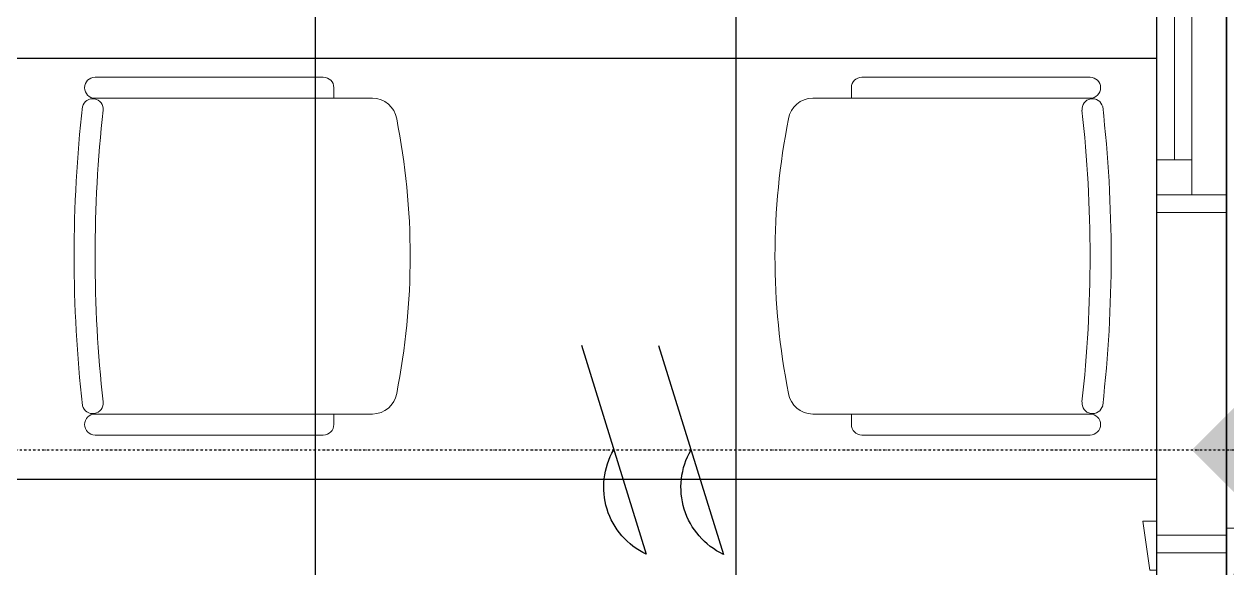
# Model space of a CAD drawing. Extents: x -560814 to 57327, y -29287 to 19916.
# Drawn here: x 41160 to 42876, y -8367 to -7592 of the extents above; entities that cross this region are included whole.
import ezdxf

# ---------------------------------------------------------------- set-up
doc = ezdxf.new("R2010")
doc.units = 0
doc.header["$LTSCALE"] = 0.25
doc.linetypes.add('DASHDOT', pattern=[25.4, 12.7, -6.35, 0, -6.35])
for name, color, linetype in [('0 @ 50', 7, 'Continuous'), ('01-First Floor$0$FALSE CEILING', 251, 'Continuous'), ('01-First Floor$0$TME-NON MEDICAL FURNITURE', 242, 'Continuous'), ('T-WIRE', 140, 'Continuous')]:
    doc.layers.add(name, color=color, linetype=linetype)
for name, color, linetype, lineweight in [('01-First Floor$0$Aluminum', 251, 'Continuous', 5), ('01-First Floor$0$LOADING', 253, 'Continuous', 5), ('01-First Floor$0$Walls', 251, 'Continuous', 5), ('01-First Floor$0$Wooden Joinery', 251, 'Continuous', 5), ('E-LITE-CLNG-CNDT', 6, 'DASHDOT', 35), ('T-DATA-CLNG-COND', 51, 'DASHDOT', 25), ('T-DATA-CLNG-COND @ 100', 51, 'DASHDOT', 25)]:
    doc.layers.add(name, color=color, linetype=linetype, lineweight=lineweight)

# ---------------------------------------------------------------- blocks, each defined once
blk = doc.blocks.new('01-First Floor$0$A$C72370EFE')
at = {"layer": '01-First Floor$0$Wooden Joinery'}
for p, q in [((-0.01, -0.03), (-0.01, -0.07)), ((0, -0.03), (-0.01, -0.03)), ((0.04, -0.03), (0.05, -0.03)), ((0.05, -0.03), (0.05, -0.07)), ((-0.01, -0.04), (-0.02, -0.04)), ((0.05, -0.04), (0.06, -0.04)), ((-0.01, -0.06), (-0.02, -0.06)), ((0.05, -0.06), (0.06, -0.06)), ((-0.05, -0.07), (-0.05, -0.16)), ((-0.03, -0.07), (-0.03, -0.16)), ((0, -0.07), (-0.01, -0.07)), ((0.04, -0.07), (0.05, -0.07)), ((0.07, -0.07), (0.07, -0.16)), ((0.09, -0.07), (0.09, -0.16)), ((-0.01, -0.17), (-0.02, -0.17)), ((-0.01, -0.17), (-0.01, -0.19)), ((0.05, -0.17), (0.06, -0.17)), ((0.05, -0.17), (0.05, -0.19)), ((-0.01, -0.19), (-0.02, -0.19)), ((0.05, -0.19), (0.06, -0.19))]:
    blk.add_line(p, q, dxfattribs=at)
for centre, radius, start, end in [((-0.02, -0.07), 0.03, 90, 180), ((0.06, -0.07), 0.03, 0, 90), ((-0.02, -0.07), 0.01, 90, 180), ((0.06, -0.07), 0.01, 0, 90), ((-0.02, -0.16), 0.03, 180, 270), ((-0.02, -0.16), 0.01, 180, 270), ((0.06, -0.16), 0.01, 270, 0), ((0.06, -0.16), 0.03, 270, 0)]:
    blk.add_arc(centre, radius, start, end, dxfattribs=at)
blk = doc.blocks.new('01-First Floor$0$A$C5DAD61B4')
at = {"layer": '01-First Floor$0$Wooden Joinery'}
for points in [[(80, 959.1), (80, 969.1), (10, 979.1), (10, 959.1)], [(940, 959.1), (940, 969.1), (1010, 979.1), (1010, 959.1)], [(70, 859.1), (70, 849.1), (0, 839.1), (0, 859.1)], [(120, 859.1), (120, 0), (80, 0), (80, 859.1)], [(950, 859.1), (950, 849.1), (1020, 839.1), (1020, 859.1)]]:
    blk.add_lwpolyline(points, close=True, dxfattribs=at)
for points in [[(45, 859.1), (45, 959.1), (20, 959.1), (20, 859.1), (45, 859.1)], [(45, 859.1), (80, 859.1), (80, 899.1), (90, 899.1), (90, 959.1), (45, 959.1), (45, 859.1)], [(975, 859.1), (940, 859.1), (940, 899.1), (930, 899.1), (930, 959.1), (975, 959.1), (975, 859.1)], [(975, 859.1), (975, 959.1), (1000, 959.1), (1000, 859.1), (975, 859.1)]]:
    blk.add_lwpolyline(points, dxfattribs=at)
blk.add_arc((80, 859.1), 860, 272.666, 0, dxfattribs=at)
at = {"layer": '01-First Floor$0$Wooden Joinery', "xscale": 999.9999999998854, "yscale": 999.9999999998854, "zscale": 999.9999999998854, "rotation": 180}
blk.add_blockref('01-First Floor$0$A$C72370EFE', (120, 0), dxfattribs=at)
blk = doc.blocks.new('01-First Floor$0$GF21016-P')
at = {"layer": '01-First Floor$0$LOADING', "extrusion": (-1.24384e-09, -1.20261e-09, -1)}
for p, q in [((0.0128, 0.0179), (0.0128, 0.4136)), ((0.4628, 0.0179), (0.4628, 0.4136)), ((-0.0172, 0.0179), (-0.0172, 0.3435)), ((-0.0022, 0.3585), (0.0128, 0.3585)), ((0.4778, 0.3585), (0.4628, 0.3585)), ((0.4928, 0.0179), (0.4928, 0.3435)), ((0.4778, 0.0029), (0.4778, 0.0029))]:
    blk.add_line(p, q, dxfattribs=at)
for centre, radius, start, end in [((-0.2378, -0.5362), 1.0036, 78.7568, 101.2432), ((-0.0478, 0.4136), 0.035, 0, 80.6557), ((-0.4278, 0.4136), 0.035, 99.3443, 180), ((0.0022, 0.3435), 0.015, 0, 90), ((-0.4778, 0.3435), 0.015, 90, 180), ((0.0022, 0.0179), 0.015, 270, 0), ((0.0022, 0.0179), 0.015, 180, 270), ((-0.0284, 0.0145), 0.015, 284.3864, 95.5209), ((-0.2378, 1.8928), 1.8749, 263.6341, 276.3659), ((-0.4471, 0.0145), 0.015, 84.4791, 255.6136), ((-0.4778, 0.0179), 0.015, 270, 0), ((-0.4778, 0.0179), 0.015, 180, 270), ((-0.2378, 1.8734), 1.8855, 263.5119, 276.4881)]:
    blk.add_arc(centre, radius, start, end, dxfattribs=at)
blk = doc.blocks.new('01-First Floor$0$A$C37be4daf')
at = {"layer": '01-First Floor$0$Aluminum'}
for p, q in [((1416, 598.2), (216, 598.2)), ((241, 498.2), (241, 598.2)), ((291, 548.2), (291, 598.2)), ((1341, 548.2), (1341, 598.2)), ((1391, 498.2), (1391, 598.2)), ((291, 573.2), (1341, 573.2)), ((1391, 548.2), (241, 548.2)), ((1416, 498.2), (216, 498.2))]:
    blk.add_line(p, q, dxfattribs=at)
at = {"layer": '01-First Floor$0$Walls'}
for p, q in [((216, 498.2), (216, 598.2)), ((1416, 498.2), (1416, 598.2))]:
    blk.add_line(p, q, dxfattribs=at)
blk = doc.blocks.new('01-First Floor')
at = {"layer": '01-First Floor$0$FALSE CEILING', "linetype": 'Continuous'}
for p, q in [((41576, -9440), (41576, -6200)), ((42176, -9440), (42176, -6200)), ((38576, -7640), (42776, -7640)), ((38576, -8240), (42776, -8240))]:
    blk.add_line(p, q, dxfattribs=at)
at = {"layer": '01-First Floor$0$FALSE CEILING'}
for points in [[(42876, -2710), (44676, -2710), (44675.1, -12835.7), (42875.1, -12835.7)], [(38576, -9440), (42776, -9440), (42776, -6200), (38576, -6200)]]:
    blk.add_lwpolyline(points, close=True, dxfattribs=at)
at = {"layer": '01-First Floor$0$Walls'}
for p, q in [((42876, -5460), (42876, -8320)), ((42776, -6200), (42776, -8320)), ((42876, -8320), (42776, -8320))]:
    blk.add_line(p, q, dxfattribs=at)
at = {"rotation": 90}
blk.add_blockref('01-First Floor$0$A$C37be4daf', (43374.2, -8076), dxfattribs=at)
at = {"layer": '01-First Floor$0$TME-NON MEDICAL FURNITURE', "color": 1, "extrusion": (-1.86519e-05, 4.75185e-05, 1), "xscale": -1000.000000000005, "yscale": 1000.000000000006, "zscale": -1000.000000000005, "rotation": 270.0000250975433}
blk.add_blockref('01-First Floor$0$GF21016-P', (41243.5, -8160.1, -1.2), dxfattribs=at)
at = {"layer": '01-First Floor$0$TME-NON MEDICAL FURNITURE', "color": 1, "extrusion": (1.86519e-05, 4.75185e-05, 1), "xscale": 1000.000000000005, "yscale": 1000.000000000005, "zscale": -1000.000000000001, "rotation": 89.99997490245674}
blk.add_blockref('01-First Floor$0$GF21016-P', (42698.7, -8160.1, 0.3), dxfattribs=at)
at = {"layer": '01-First Floor$0$Wooden Joinery', "xscale": -1, "rotation": 270}
blk.add_blockref('01-First Floor$0$A$C5DAD61B4', (41916.9, -9320), dxfattribs=at)
blk = doc.blocks.new('*U131')
blk.add_hatch(color=256).paths.add_polyline_path([(1, 0), (0, 1), (-1, 0)])
blk = doc.blocks.new('W-TEL')
blk.add_line((-66, -212.7), (66, 212.7))
blk.add_arc((130.7, 76), 151.2, 115.3301, 210.179)
blk = doc.blocks.new('*U107')
at = {"layer": 'T-WIRE', "xscale": -0.006999999999825377, "yscale": 0.006999999999970897, "zscale": 0.006999999999999999}
for p in [(0, 0), (1.102, -0.003)]:
    blk.add_blockref('W-TEL', p, dxfattribs=at)

msp = doc.modelspace()

# ---------------------------------------------------------------- linework, layer by layer
at = {"layer": 'T-DATA-CLNG-COND'}
msp.add_lwpolyline([(38877, -8198.5), (42926, -8198.5)], dxfattribs=at)

# ---------------------------------------------------------------- block references
at = {"layer": '0 @ 50', "xscale": 100, "yscale": 100, "zscale": 100, "rotation": 180}
msp.add_blockref('*U107', (42111.5, -8198.5), dxfattribs=at)
at = {"layer": 'E-LITE-CLNG-CNDT'}
msp.add_blockref('01-First Floor', (0, 0), dxfattribs=at)
at = {"layer": 'T-DATA-CLNG-COND @ 100', "xscale": -100, "yscale": 100, "zscale": 100, "rotation": 90.00000000001782}
msp.add_blockref('*U131', (42926, -8198.5), dxfattribs=at)

doc.saveas('drawing.dxf')
